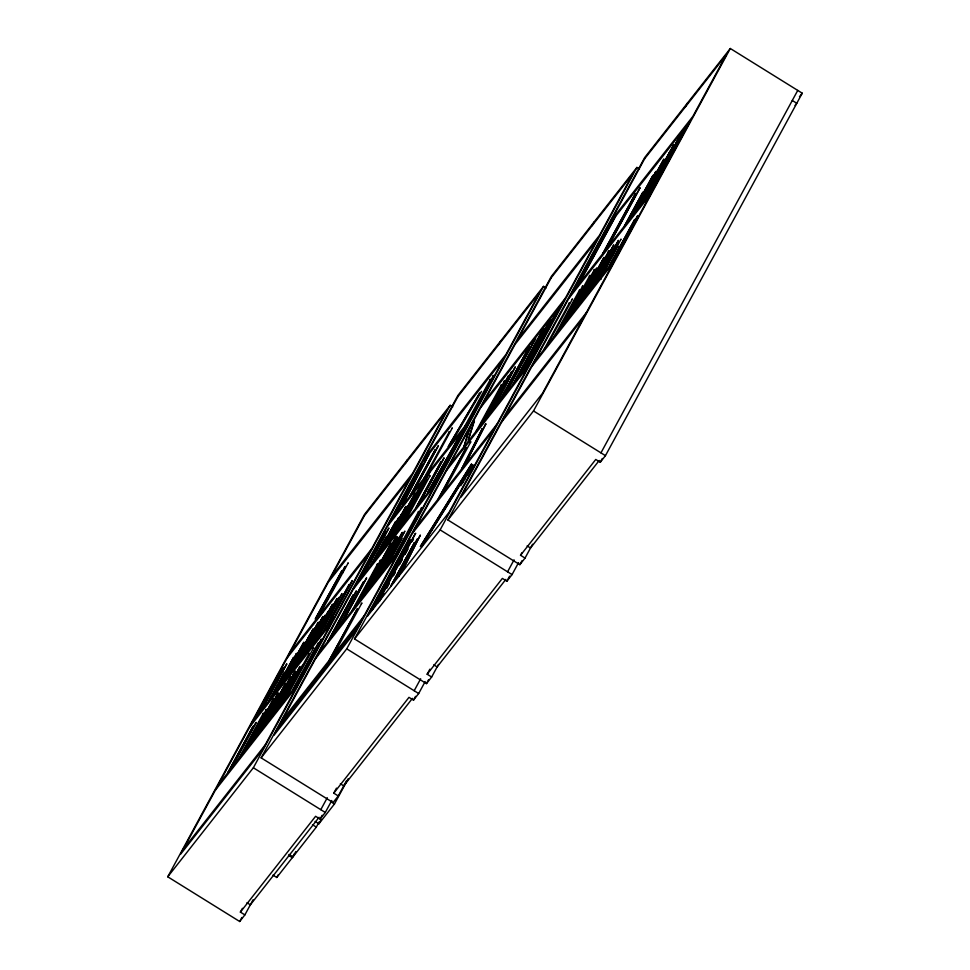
<?xml version="1.0" encoding="UTF-8"?>
<svg xmlns="http://www.w3.org/2000/svg" width="970" height="970" viewBox="0 0 970 970"><rect width="100%" height="100%" fill="white"/><g stroke="black" fill="none" stroke-linecap="round" stroke-linejoin="round"><path stroke-width="1.45" d="M253.073 899.784L244.876 914.892L239.687 921.5L167.749 876.795L364.55 514.342L450.153 405.314L452.699 406.903M258.372 714.296L283.846 667.615L258.796 713.75M261.366 710.476L286.841 663.795L261.791 709.943M227.683 772.896L253.17 726.215L228.12 772.362M230.678 769.089L256.165 722.407L231.102 768.543M268.714 701.237L284.622 672.161L269.102 700.752M271.394 697.83L293.667 657.236L272.158 696.848M237.953 759.837L263.428 713.144L263.003 713.69M274.462 693.914L296.359 653.816M240.948 756.018L266.423 709.337L265.998 709.882M275.237 692.932L296.735 653.319L295.971 654.301M277.541 689.997L303.913 642.152L278.814 688.373M245.386 750.356L273.613 698.752L246.04 749.531M249.92 744.572L278.147 692.968L250.575 743.747M284.161 681.558L310.145 634.21M285.059 680.419L313.286 628.815L285.713 679.594M253.57 739.94L279.045 693.259L278.62 693.805M289.594 674.635L318.463 622.206L290.891 672.986M290.248 673.81L317.82 623.031M257.414 735.042L285.641 683.426L258.068 734.217M405.302 463.599L407.351 459.828M294.783 668.027L323.01 616.423L295.438 667.202M261.961 729.258L290.83 676.817L263.258 727.609M262.603 728.434L290.175 677.654M299.584 661.928L325.059 615.247L324.635 615.78M267.138 722.65L295.365 671.046L267.793 721.826M268.678 720.686L293.777 674.477L292.879 675.605M302.579 658.109L328.054 611.427L327.63 611.973M304.35 655.853L332.577 604.237L305.004 655.017M274.037 713.871L300.021 666.523L274.922 712.732M308.896 650.07L337.111 598.454L309.539 649.245M275.31 712.247L296.82 672.634L296.432 673.131M277.614 709.312L299.512 669.215M278.39 708.33L299.888 668.718L299.124 669.7M313.553 644.128L339.039 597.447L313.989 643.583M280.694 705.396L302.579 665.299M281.045 704.947L309.26 653.331L308.618 654.168M316.547 640.309L342.034 593.628L316.972 639.763M285.58 699.164L313.807 647.56L313.152 648.384M323.822 631.058L349.297 584.376L324.247 630.512M293.013 689.585L318.487 642.904L293.437 689.039M326.817 627.238L352.292 580.557L327.242 626.693M296.008 685.778L321.482 639.097L296.432 685.232M167.749 876.795L253.352 767.767L450.153 405.314M346.46 780.85L338.263 795.958L333.074 802.566L261.136 757.861L457.937 395.408L543.539 286.38L546.086 287.957M360.452 578.472L385.927 531.778L360.876 577.926M363.447 574.652L388.921 527.971L363.871 574.107M327.908 641.376L353.383 594.695L328.333 640.83M330.903 637.569L356.378 590.888L331.328 637.023M370.795 565.401L386.69 536.337L371.171 564.916M373.462 561.994L395.736 521.411L374.238 561.024M338.166 628.305L363.641 581.624L338.591 627.76M409.922 496.167L435.397 449.486L410.346 495.621M376.542 558.089L398.815 517.495L376.93 557.592M341.161 624.498L366.636 577.817L341.586 623.952M412.905 492.348L438.391 445.666L413.341 491.802M379.609 554.173L401.507 514.064M379.997 553.676L405.981 506.328L380.895 552.536M386.242 545.722L412.226 498.374M387.139 544.594L415.354 492.978L387.782 543.77M352.146 610.506L377.621 563.825L377.197 564.37M423.89 478.368L449.365 431.686L448.94 432.232M391.674 538.811L419.889 487.207M392.316 537.986L423.757 480.089M355.141 606.699L380.616 560.017L380.191 560.563M393.056 537.04L424.496 479.156M426.885 474.548L452.359 427.867L451.935 428.413M358.985 601.8L391.152 542.957L359.724 600.854M498.689 344.665L500.738 340.894M397.494 531.39L428.934 473.505M398.233 530.457L429.674 472.56M364.162 595.204L396.33 536.374L364.902 594.258M401.653 526.092L427.139 479.41L426.703 479.956M329.169 660.34L357.396 608.736L329.812 659.515M365.544 593.434L393.117 542.654L392.474 543.479M404.648 522.284L430.122 475.603L429.698 476.149M369.437 588.487L397.664 536.871L370.091 587.65M333.704 654.568L361.931 602.952L361.276 603.776M370.976 586.523L396.075 540.302L395.178 541.442M376.324 579.708L402.308 532.36L377.221 578.569M377.609 578.084L399.106 538.471L398.731 538.956M415.633 508.292L441.107 461.611L416.057 507.746M379.913 575.137L401.798 535.04M380.676 574.167L402.186 534.555L401.422 535.537M418.628 504.485L444.102 457.804L419.052 503.939M382.992 571.221L404.878 531.124L383.368 570.736M386.048 567.329L401.944 538.253L386.436 566.844M464.982 425.915L490.456 379.234L490.032 379.779M467.976 422.108L493.451 375.426L493.027 375.972M261.136 757.861L346.739 648.833L543.539 286.38M438.476 664.426L431.65 677.011L426.461 683.62L354.523 638.927L551.324 276.462L636.926 167.434L639.472 169.023M380.87 598.466L383.708 593.228M386.545 587.99L389.394 582.764M392.947 576.216L395.069 572.288M399.337 564.443L402.174 559.205M405.024 553.979L407.861 548.741M411.413 542.194L413.487 538.762L412.056 541.369M379.379 601.558L383.647 593.713M386.484 588.475L389.334 583.249M393.59 575.392L395.008 572.773M399.276 564.928L402.113 559.69M404.963 554.452L407.8 549.226M438.113 499.077L466.327 447.473L438.755 498.253M476.1 431.274L501.575 384.593L501.15 385.138M442.647 493.293L470.874 441.689L470.22 442.514M479.095 427.467L504.57 380.786L504.145 381.331M483.23 422.192L508.716 375.511L483.666 421.647M486.225 418.385L511.711 371.704L486.661 417.84M592.076 225.731L594.125 221.948M498.665 402.538L529.402 346.435L499.562 401.41M504.909 394.596L535.646 338.481L505.794 393.456M512.936 384.375L543.673 328.26L513.821 383.235M519.18 376.421L550.802 319.178L520.963 374.153M520.065 375.281L549.917 320.306M526.31 367.339L557.047 311.224L527.207 366.199M354.523 638.927L440.125 529.899L636.926 167.434M525.037 558.077L519.847 564.686L447.91 519.981L644.711 157.528L730.313 48.5L802.251 93.205L605.45 455.657L600.26 462.266L595.762 459.465L520.538 555.276L525.037 558.077L532.554 544.231M572.809 291.8L609.718 223.84M573.549 290.854L610.445 222.894M577.987 285.204L614.883 217.244M578.726 284.271L615.623 216.31M544.061 349.382L569.535 302.701L569.111 303.246M547.056 345.575L572.53 298.893L572.106 299.439M244.876 914.892L240.378 912.103L242.427 908.32M554.319 336.311L579.805 289.63L579.369 290.175M557.313 332.504L582.8 285.823L582.364 286.368M561.763 326.841L589.978 275.237L589.336 276.062M239.687 921.5L241.857 917.511M602.564 253.91L635.58 193.466L603.219 253.085M566.298 321.058L594.525 269.454L593.87 270.278M568.299 318.512L593.773 271.83L568.723 317.966M607.099 248.126L640.115 187.683L607.753 247.302M571.294 314.704L596.768 268.023L571.718 314.159M575.865 308.872L604.092 257.268L576.519 308.048M685.463 106.785L687.512 103.014M580.399 303.101L608.626 251.485M581.697 301.44L609.269 250.66L607.984 252.309M585.589 296.493L613.816 244.876L586.244 295.656M587.129 294.528L612.228 248.308L611.33 249.448M624.377 226.131L642.977 192.084L624.765 225.634M627.056 222.724L653.065 175.243L627.82 221.742M592.488 287.714L618.472 240.366L593.373 286.574M630.124 218.808L655.756 171.811M630.9 217.826L656.144 171.326L655.368 172.308M596.065 283.143L617.963 243.046M633.204 214.891L663.929 159.007L634.477 213.267M596.841 282.173L618.339 242.561L617.575 243.543M599.145 279.227L621.03 239.129L620.654 239.626M602.2 275.334L618.108 246.259L617.72 246.756M639.824 206.452L670.173 151.065M640.721 205.313L673.738 144.869L641.364 204.488M272.946 875.122L276.765 877.486L278.196 874.843M645.256 199.529L678.272 139.086M645.911 198.704L682.807 130.744M646.65 197.759L683.547 129.798M651.088 192.108L687.985 124.148M651.828 191.175L688.724 123.214M447.91 519.981L533.512 410.953L730.313 48.5M276.765 877.486L292.322 857.662L294.48 853.685M289.169 854.473L292.976 856.837L295.85 851.539M320.791 809.683L327.29 797.716M338.263 795.958L333.765 793.157L336.493 788.125M240.378 912.103L315.602 816.291L320.1 819.08L322.149 815.309M292.976 856.837L316.317 827.107L319.203 821.808M315.104 821.432L318.912 823.797L321.07 819.832M320.1 819.08L325.289 812.472L331.788 800.505M318.912 823.797L334.48 803.972L348.145 778.813M414.178 690.737L420.677 678.77M431.65 677.011L427.152 674.223L429.88 669.191M333.765 793.157L408.988 697.345L413.487 700.146L415.536 696.363M413.487 700.146L418.676 693.538L425.175 681.57M426.461 683.62L428.631 679.63M507.565 571.803L514.064 559.836M520.538 555.276L521.909 552.767M427.152 674.223L502.375 578.411L506.873 581.2L509.614 576.168M506.873 581.2L512.063 574.592L518.562 562.624M519.847 564.686L522.005 560.696M600.951 452.869L797.752 90.404M600.26 462.266L602.309 458.495M319.409 613.719L345.393 566.407L319.009 614.228L320.949 614.677L321.494 613.695M323.41 611.609L321.87 610.663L348.266 562.83L347.854 563.34M315.589 618.569L341.998 570.712L315.189 619.054L317.117 619.515L317.675 618.52M319.518 616.556L317.99 615.598L344.799 567.256L344.399 567.741M460.774 485.715L463.078 481.835M464.618 479.253L473.069 465.018M462.654 482.842L464.957 478.962M467.261 475.082L472.645 466.024M416.676 540.205L417.136 539.562L398.743 576.107L399.203 575.465M511.493 372.116L511.978 371.462L490.032 413.547L490.517 412.88M390.183 521.302L471.893 417.221M483.569 402.356L565.28 298.287M387.454 526.334L469.165 422.253M480.841 407.388L562.551 303.319M571.488 293.486L653.198 189.417M289.969 652.822L371.68 548.753M568.759 298.517L650.47 194.449M287.229 657.854L368.939 553.785M615.041 250.163L615.429 249.666L599.909 278.257L601.23 279.081M356.014 584.219L437.725 480.15M449.401 465.285L531.111 361.216M353.286 589.251L434.996 485.182M446.673 470.317L528.383 366.248M534.591 361.446L616.302 257.377M252.382 722.044L334.092 617.963M531.851 366.478L613.573 262.409M418.288 511.93L418.713 511.384L393.238 558.065L393.662 557.52M421.271 508.11L421.707 507.565L396.221 554.246L396.657 553.712M249.654 727.076L331.364 623.007M415.233 528.213L496.955 424.145M412.505 533.245L494.215 429.176M318.439 653.44L400.149 549.372M504.521 416.821L586.232 312.752M315.699 658.472L397.409 554.404M501.793 421.853L583.503 317.784M218.214 784.96L299.924 680.891M215.485 790.004L297.196 685.923M416.942 539.514L417.318 539.029L393.311 583.031L393.699 582.546M282.221 720.14L363.932 616.071M279.481 725.172L361.192 621.103M183.366 849.15L265.077 745.081M276.753 730.216L358.463 626.135M799.45 96.757L802.251 93.205M795.048 105.475L796.782 103.269L792.284 100.48M319.069 817.298L250.345 904.828L246.974 902.73M412.456 698.351L343.732 785.882L340.361 783.784M505.843 579.417L437.118 666.948L433.748 664.85M599.23 460.471L530.505 548.014L527.122 545.916M481.508 391.407L450.444 444.539M533.512 410.953L605.45 455.657M440.125 529.899L512.063 574.592M341.452 571.706L342.992 572.664M346.739 648.833L418.676 693.538M330.673 801.608L334.48 803.972M253.352 767.767L325.289 812.472M312.51 824.742L316.317 827.107M288.514 855.297L292.322 857.662M469.516 428.328L463.939 446.77L470.135 427.394L469.516 428.328M473.809 421.78L468.231 440.222L474.427 420.834L473.809 421.78M419.913 535.707L401.992 571.609L420.386 535.064L419.913 535.707M481.981 429.189L461.49 469.31L482.478 428.51L481.981 429.189M485.485 424.423L464.982 464.533L485.982 423.745L485.485 424.423M514.9 367.521L493.439 408.952L515.385 366.866L514.9 367.521M420.81 465.491L395.19 514.912L421.829 464.133L420.81 465.491M427.903 455.936L402.295 505.358L428.922 454.566L427.903 455.936M328.236 582.339L180.638 854.182L262.349 750.113L409.946 478.271L328.236 582.339M364.441 515.64L330.964 577.308L412.674 473.239L446.164 411.571L364.441 515.64M421.611 463.405L274.013 735.248L355.735 631.179L503.333 359.337L421.611 463.405M457.828 396.706L424.351 458.373L506.061 354.305L539.55 292.637L457.828 396.706M514.997 344.471L367.4 616.302L449.122 512.233L596.72 240.39L514.997 344.471M551.215 277.76L517.737 339.427L599.448 235.358L632.937 173.691L551.215 277.76M409.789 540.799L372.395 609.657L410.528 539.853L409.789 540.799M414.966 534.203L377.572 603.073L415.706 533.257L414.966 534.203M414.263 542.921L390.631 586.438L414.639 542.436L414.263 542.921M608.384 225.525L460.786 497.367L542.509 393.299L690.106 121.456L608.384 225.525M644.601 158.825L611.124 220.493L692.835 116.424L726.312 54.756L644.601 158.825M634.441 219.935L609.39 266.071L634.865 219.39L634.441 219.935M637.435 216.116L612.385 262.252L637.86 215.57L637.435 216.116M461.259 432.802L427.758 492.263L462.011 431.917L461.259 432.802M466.521 426.618L433.02 486.079L467.273 425.733L466.521 426.618M479.677 393.165L448.358 446.552L479.677 393.165M471.481 464.133L420.422 546.437L471.481 464.133M472.511 464.618L421.453 546.922L472.511 464.618"/></g></svg>
